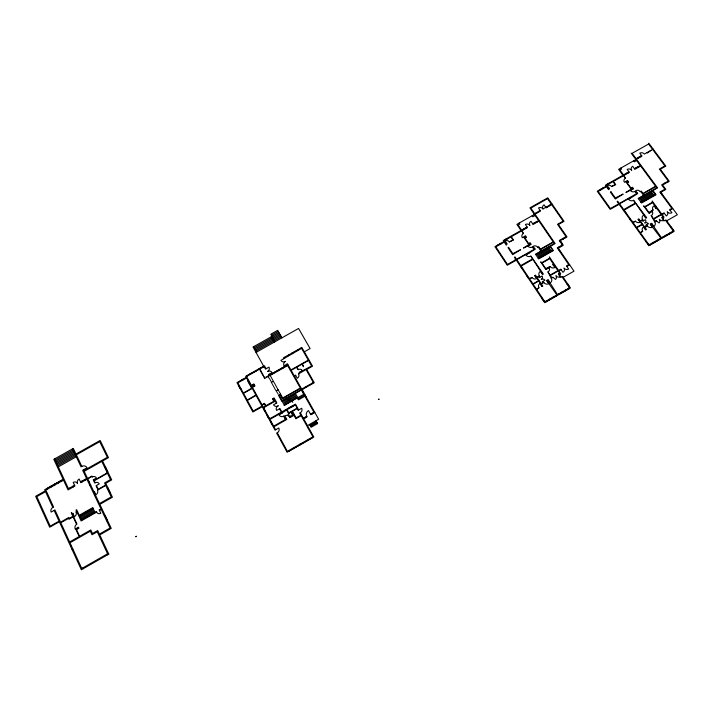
<?xml version="1.0" encoding="UTF-8"?>
<svg xmlns="http://www.w3.org/2000/svg" width="713" height="713" viewBox="0 0 713 713"><rect width="100%" height="100%" fill="white"/><g stroke="black" fill="none" stroke-linecap="round" stroke-linejoin="round"><path stroke-width="1.07" d="M515.339 259.55L515.053 259.701M135.755 536.541L136.343 536.238M136.165 536.595L136.04 536.72M378.451 399.244L378.986 399.093M99.472 510.535L101.273 509.51L110.052 528.039L99.374 534.108L97.699 530.534L92.458 533.511L90.792 529.946L79.606 536.301L76.487 529.554L78.902 528.181L78.448 527.192L75.23 529.019A3.77 3.405 -54.2 0 1 76.576 524.305L76.977 524.037L72.378 514.109L73.074 513.716M307.446 425.608L318.649 419.226L302 389.654L314.255 382.703L306.733 369.468L312.535 366.179L301.857 347.481L283.373 357.908L283.836 358.719M310.039 425.385L316.527 421.686M310.574 426.329L317.062 422.631M541.916 298.533L542.486 298.212M567.076 284.193L567.646 283.872M645.96 241.689L646.522 241.368M670.781 227.536L671.343 227.215M543.698 301.225L544.277 300.895M568.885 286.867L569.455 286.537M546.131 301.697L548.992 300.066M549.759 299.629L552.62 297.989M553.386 297.553L556.247 295.922M558.734 294.505L561.594 292.874M562.361 292.437L565.213 290.806M565.979 290.378L568.84 288.747M647.832 244.309L648.402 243.98M672.68 230.139L673.241 229.809M135.809 536.702L136.415 536.39M378.487 399.538L379.066 399.235M650.283 244.755L653.117 243.142M653.866 242.714L656.691 241.101M657.448 240.673L660.274 239.06M662.725 237.661L665.541 236.048M666.298 235.62L669.115 234.007M672.689 231.975L669.872 233.579L669.552 233.142M289.104 451.008L300.084 444.743M311.741 438.094L300.779 444.351L300.512 443.869M96.665 512.121L81.122 520.936L76.781 511.613L76.077 512.014A3.512 3.173 -53.1 0 1 74.446 516.658L72.895 513.324L72.191 513.716L71.648 512.549L71.247 512.772L72.886 516.301L69.277 518.342L68.867 517.46L60.543 522.174L54.928 509.938L51.131 512.086A3.512 3.146 -52.8 0 1 52.789 507.469L53.591 507.014L45.819 490.072L63.484 480.107L68.056 489.911L74.918 486.043L73.207 482.389A3.476 3.128 -50.8 0 1 77.539 483.592A3.467 3.137 -50.5 0 1 79.152 479.029L80.872 482.674L86.933 479.252L100.996 508.922L99.187 509.947L100.774 513.28A3.28 2.977 -52.9 0 1 96.665 512.121L96.389 511.533L81.451 520.009L79.526 515.882L93.047 508.217M267.206 415.768L267.794 415.429M660.363 192.76L660.924 192.439M304.237 394.993L304.825 394.663M297.936 398.879L304.371 395.225M559.188 250.646L559.75 250.325L558.226 248.293M625.72 213.49L626.281 213.178M304.923 396.205L298.48 399.859L297.383 397.899M269.024 417.684L268.436 418.023L267.304 415.706M661.86 194.783L662.413 194.471M305.494 397.23L306.082 396.9L304.727 394.717M526.711 275.726L527.281 275.405M104.339 515.989L105.141 515.535M270.441 421.695L271.029 421.356M275.619 429.77L273.97 426.739L286.831 419.431L284.852 415.848A3.61 3.44 -36.7 0 1 289.656 417.078L290.084 416.214L287.624 415.314A2.709 2.576 -36 0 1 288.827 413.959L286.599 409.922L279.131 415.028A3.378 3.217 -36.4 0 0 283.622 416.178L284.015 415.955L285.833 419.253M630.016 219.479L630.577 219.158M528.119 277.838L528.69 277.517M271.983 424.52L272.571 424.19M550.213 266.502L545.721 268.569L541.996 263.052L549.741 258.659L553.475 264.166L552.816 264.541L554.839 267.527A3.351 3.084 3.9 0 1 550.213 266.502L546.194 269.273M553.056 264.888L553.716 264.514L557.887 270.664L550.115 275.084L547.976 271.911A3.351 3.093 3.5 0 0 549.037 267.66L545.819 269.487L540.677 261.867L541.764 262.705L549.696 258.204L549.358 256.938L558.52 270.432L560.792 269.14L562.949 272.304A3.36 3.093 4.8 0 0 563.992 268.043A3.36 3.093 5.1 0 0 568.635 269.068L566.47 265.904L568.742 264.612L557.281 247.866L562.361 244.987L559.277 240.486L566.033 236.654L557.513 224.31L563.118 221.137L551.728 204.702L546.158 207.848L544.064 204.809A3.289 2.977 0.9 0 0 543.012 208.909A3.289 2.986 0.6 0 0 538.484 207.955L540.57 210.995L534.991 214.141L555.124 243.561L535.739 254.55M534.928 248.89L534.447 249.167L532.504 247.037A3.315 3.039 1 0 1 527.932 246.038L531.123 244.238L530.124 242.776L528.636 243.614L525.035 238.285L526.524 237.438L525.481 235.896L522.308 237.687A3.307 3.021 0.2 0 1 523.387 233.525L521.952 230.673L527.468 227.563L525.392 224.488A3.298 3.012 0.1 0 1 529.928 225.468A3.298 3.004 0.4 0 1 530.989 221.333L533.074 224.39L538.957 221.075L553.208 241.885L540.418 249.14L538.77 246.716L537.754 247.295A3.324 3.048 1.6 0 0 533.172 246.297L535.16 249.238L525.936 255.067A3.547 3.262 1.2 0 0 530.82 256.136L543.377 274.042L542.62 274.469L540.49 271.305A3.574 3.307 3.4 0 0 539.349 275.842L536.88 277.241L535.463 275.129L534.705 275.557L536.72 278.56A3.351 3.102 2.8 0 1 532.103 277.526L529.634 278.926L532.932 283.881L538.636 280.637L534.946 275.913M631.495 221.538L632.057 221.217M290.084 416.214L292.695 415.349L290.922 412.159L288.961 413.273L289.273 413.834M653.001 149.917L664.926 165.924L659.391 169.052L668.313 181.075L661.646 184.863L664.881 189.239L659.864 192.082L671.869 208.392L669.632 209.667L671.896 212.741A3.387 3.012 9 0 1 667.208 211.77A3.387 3.012 8.9 0 1 666.281 215.941L664.026 212.848L661.78 214.132L652.181 200.995L652.555 202.225L644.73 206.672L643.616 205.861L649.008 213.285L652.181 211.476A3.369 3.012 8.1 0 1 651.245 215.638L653.491 218.722L661.156 214.363L656.789 208.374L656.129 208.749L654.017 205.852A3.369 3.004 8.2 0 0 653.081 209.996L648.883 212.385L644.98 207.011L652.618 202.67L656.539 208.036L655.88 208.41M106.585 520.713L107.387 520.258M286.519 418.861L273.658 426.169L269.951 419.378L281.706 412.702L282.063 413.362M542.388 274.113L532.985 259.354L521.087 266.101L529.394 278.578L532.103 277.526M655.604 186.262L642.974 193.419L641.245 191.057L640.238 191.628A3.342 2.977 6.5 0 0 635.622 190.683L637.698 193.544L628.608 199.292A3.565 3.182 6.3 0 0 633.545 200.308L646.691 217.741L645.942 218.169L643.714 215.076A3.601 3.217 8.1 0 0 642.707 219.524L640.274 220.905L638.786 218.846L638.037 219.274L640.14 222.189A3.369 3.021 7.7 0 1 635.479 221.208L633.046 222.599L636.504 227.411L642.128 224.212L638.287 219.613M300.289 412.774L299.701 413.103L300.85 415.171L296.145 417.854L292.49 411.267L297.187 408.594L298.123 410.287L301.652 408.282A3.378 3.217 -34.2 0 1 300.289 412.774L303.328 418.228L306.768 416.276A4.287 4.1 -33.4 0 1 308.488 410.581L310.806 414.725L314.825 412.435M547.976 271.911L551.265 278.346A3.592 3.315 4.2 0 1 550.133 282.901L547.985 279.719L546.657 280.476L548.805 283.658A3.592 3.315 4.1 0 1 543.859 282.553L541.381 283.961L542.807 286.091L542.049 286.528L540.026 283.507A3.369 3.119 4 0 0 538.957 287.794L536.479 289.202L533.172 284.237L538.868 280.993L541.809 286.171M645.702 217.822L635.818 203.446L624.08 210.112L632.796 222.251L635.479 221.208M651.245 215.638L654.739 221.903A3.61 3.235 8.7 0 1 653.741 226.369L651.486 223.267L650.176 224.007L652.422 227.117A3.61 3.235 8.7 0 1 647.431 226.066L644.989 227.447L646.486 229.524L645.737 229.951L643.616 227.01A3.387 3.039 8.6 0 0 642.671 231.208L640.229 232.598L636.754 227.759L642.377 224.559L645.488 229.604M70.64 546.425L71.452 545.962M561.149 269.666L558.876 270.958L560.668 273.605L560.106 273.926L560.195 277.232A3.592 3.307 4.9 0 0 562.022 276.751L562.593 276.43L570.427 287.963L544.661 302.66L516.328 260.147L507.273 265.272L494.938 246.636L503.948 241.555L503.262 240.522L521.051 230.477L516.907 224.345L534.429 214.461M566.835 266.43L569.669 264.817M72.111 549.625L72.922 549.162M266.083 368.737L264.416 365.733L245.664 376.312L246.261 377.409L236.966 382.649L252.865 411.998L262.25 406.686L275.031 430.108L278.765 427.978A3.627 3.449 -39.2 0 1 277.277 432.809L276.689 433.139L287.125 452.265L313.818 437.033L303.649 418.798L307.08 416.847L306.768 416.276M310.494 414.155L313.925 412.203L301.421 389.984L281.733 401.143L278.542 395.376L280.592 394.218M306.492 417.06L304.139 418.397L303.872 417.925M311.242 414.351L313.595 413.014M664.4 213.365L662.154 214.64L664.035 217.215L663.473 217.536L663.669 220.772A3.618 3.226 9 0 0 665.487 220.29L666.049 219.969L674.257 231.199L648.839 245.7L619.125 204.31L610.185 209.372L597.244 191.227L606.13 186.2L605.408 185.202L622.966 175.282L618.626 169.311L635.925 159.552M670.006 210.175L672.805 208.579M546.898 280.824L556.906 294.932L544.875 301.795L536.72 289.558L538.957 287.794M548.226 280.066L557.477 294.603L569.491 287.758L562.022 276.751M551.265 278.346L553.065 277.312L555.534 279.46A3.369 3.102 4.5 0 0 555.917 275.699A3.369 3.102 4.8 0 0 559.758 277.054L558.52 273.721L559.562 273.132L558.127 271.02L550.356 275.441L551.782 277.553L553.065 277.312M558.76 274.077L559.803 273.48L560.106 273.926M650.425 224.354L660.898 238.089L649.026 244.853L640.47 232.946L642.671 231.208M651.735 223.606L661.468 237.759L673.313 231.003L665.487 220.29M654.739 221.903L656.521 220.887L659.062 222.973A3.387 3.03 8.8 0 0 659.329 219.292A3.387 3.021 9 0 0 663.224 220.593L661.887 217.349L662.912 216.761L661.406 214.702L653.741 219.069L655.238 221.128L656.521 220.887M662.136 217.697L663.161 217.108L663.473 217.536M563.19 277.312L574.001 271.154L558.208 248.062L563.288 245.183L560.195 240.691L566.96 236.859L558.431 224.506L564.036 221.333L547.744 197.831L529.928 207.875L538.609 220.567L532.727 223.882M666.682 220.825L677.35 214.747L660.799 192.269L665.808 189.426L662.591 185.068L665.265 183.526L664.89 183.018M290.289 370.19L290.868 369.869M271.386 382.444L271.172 381.598M271.965 382.115L272.5 381.82M272.963 381.562L273.427 381.295L273.017 380.564M89.758 485.223L90.551 484.769M93.644 479.608L94.009 480.375L107.298 472.862L101.781 461.409L84.179 471.338L93.849 491.72L94.348 491.444L95.916 494.733A3.485 3.164 -51.3 0 0 97.521 490.143L97.833 489.466L96.041 485.705L99.223 483.904A3.244 2.941 -50.8 0 0 95.15 482.781L94.758 483.004L93.243 479.831L96.415 478.04A3.235 2.932 -50.3 0 0 92.36 476.917L91.736 476.658L87.77 478.904M298.595 373.826L299.344 372.436L302.437 370.689A3.11 2.95 -29.6 0 0 298.275 369.655L296.448 367.32L291.127 370.323L294.219 375.822L295.476 375.109L297.241 378.229A3.342 3.164 -30.4 0 0 298.595 373.826L306.046 369.61L313.355 382.48L301.688 389.093L294.424 376.188L295.69 375.475M105.595 485.081L98.234 489.243L96.433 485.482M94.535 491.827L94.036 492.113L99.472 503.583L111.255 496.899L105.774 485.464L97.521 490.143M276.671 390.599L277.205 390.296M277.66 390.038L278.123 389.779M107.298 488.628L108.091 488.182M652.93 190.514L656.031 194.738L641.513 202.973L638.188 198.392L656.78 187.858L640.666 165.995L634.864 169.275L632.672 166.289A3.315 2.932 5.3 0 0 631.736 170.336A3.315 2.941 5.1 0 0 627.146 169.409L629.329 172.394L623.884 175.469L625.408 178.259A3.324 2.95 5.3 0 0 624.454 182.323L627.583 180.558L628.679 182.056L627.208 182.893L630.978 188.089L632.458 187.252L633.492 188.678L630.354 190.46A3.333 2.968 6 0 0 634.962 191.405L636.976 193.481L637.458 193.205M109.526 493.28L110.319 492.826M562.86 239.06L565.676 237.465M655.844 186.601L643.215 193.758L644.142 195.023M263.623 409.209L264.211 408.879M560.106 241.698L560.668 241.377M638.438 198.731L657.573 187.884L636.477 159.24L641.985 156.129L639.802 153.17A3.307 2.914 5.2 0 1 644.374 154.079L653.179 149.115M665.202 183.446L669.249 181.271L660.318 169.239L665.844 166.111L648.794 143.224M264.853 411.454L265.432 411.116M301.893 390.813L302.472 390.483M561.532 243.775L562.094 243.454M521.221 267.473L521.782 267.152M538.226 258.213L551.568 251.11M298.711 409.948L295.476 404.146L281.787 411.918L279.924 408.549L276.599 410.43A3.378 3.2 -36 0 1 277.99 405.964L278.382 405.742M538.44 258.552L552.762 250.423L550.044 246.44M559.286 247.331L562.111 245.727L561.808 245.299M303.141 393.041L303.729 392.711M557.762 248.561L558.324 248.24M624.249 211.449L624.811 211.128M641.049 202.305L654.222 195.282M297.571 397.31L284.113 405.43L303.818 394.253M522.62 269.576L523.182 269.256M641.272 202.635L655.407 194.613L652.555 190.727M58.314 466.881L76.273 456.775M80.516 481.908L86.567 478.485L82.663 470.259L87.013 467.808A4.144 3.743 -49.5 0 0 81.826 466.382L81.041 466.828L72.512 448.851M47.201 488.45L50.177 486.765M50.971 486.319L53.947 484.644M54.741 484.189L57.717 482.514M58.511 482.068L61.487 480.393M534.082 213.953L540.222 210.487M543.012 208.909L551.933 203.882M243.115 379.298L240.21 380.938L240.459 381.393M535.124 215.469L532.887 216.734L532.192 215.718M635.559 159.052L641.62 155.639M640.577 156.343L637.823 157.894L638.126 158.304M636.647 160.541L634.445 161.789L633.714 160.799M248.641 380.377L247.678 380.92L251.689 388.273M239.39 385.715L238.802 386.045L240.397 388.754M304.335 351.821L310.102 348.559L298.578 328.461L256.02 352.418M240.299 388.808L240.878 388.478M249.274 383.852L250.245 383.309M527.121 227.046L521.613 230.165L518.155 225.05L519.83 224.096L519.144 223.08M504.626 239.871L506.881 238.597M523.253 229.345L526.06 227.768M533.903 223.338L536.711 221.752M498.093 244.978L500.909 243.383M104.695 467.47L105.488 467.024M628.964 171.895L623.519 174.97L619.9 169.988L621.558 169.052L620.836 168.063M634.499 168.776L640.301 165.496L631.201 153.135M265.896 377.115L266.671 376.678M267.446 376.241L268.222 375.804M606.763 184.551L608.982 183.303L609.285 183.713M635.666 168.232L638.429 166.673M74.553 485.268L68.493 488.69L54.607 458.922M271.706 373.96L274.603 372.32M275.378 371.883L278.284 370.243M279.059 369.806L281.956 368.166M282.731 367.73L285.628 366.09M87.583 478.521L91.95 476.052L92.36 476.917M265.423 378.104L264.648 378.541L264.345 377.997M266.199 377.667L266.974 377.23M267.749 376.794L268.525 376.357M288.248 365.208L269.3 375.92L268.534 374.548L272.018 372.578A3.333 3.137 -32.9 0 0 267.598 371.473A3.324 3.128 -32.6 0 0 268.979 367.106L265.503 369.067L264.14 366.607L246.546 376.526L251.35 385.332L253.873 383.906L254.978 385.929L252.455 387.355L261.965 404.77L264.505 403.335L265.833 405.75L273.837 401.223L272.5 398.799L274.059 397.916L276.831 402.943L273.516 404.824A3.369 3.191 -35.5 0 0 277.99 405.964M600.355 189.578L603.136 188.009M506.729 243.409L506.168 243.73L504.162 240.718L510.927 236.903L512.932 239.907L509.358 241.921A3.084 2.825 -1.2 0 0 505.125 241.003L506.961 243.757L506.408 244.069L506.872 244.755L506.292 245.076L504.287 242.064L495.838 246.841L507.487 264.434L515.98 259.621L514.421 257.277L515 256.947L516.56 259.291L534.082 249.372L532.504 247.037M608.982 188L608.43 188.321L606.326 185.389L612.993 181.619L615.105 184.542L611.576 186.539A3.093 2.763 4.5 0 0 607.298 185.656L609.223 188.339L608.679 188.651L609.16 189.319L608.599 189.64L606.496 186.708L598.154 191.414L610.381 208.544L618.759 203.802L617.119 201.512L617.69 201.191L619.33 203.481L636.62 193.678L634.962 191.405M88.385 482.327L89.178 481.881M106.905 472.059L107.699 471.605M271.403 335.279L278.293 331.411M278.899 332.481L253.035 347.017L263.641 366.17M254.398 347.668L271.849 337.855M272.616 337.418L279.505 333.55M55.133 460.054L73.047 449.974M254.996 348.746L272.446 338.925M273.213 338.497L280.111 334.62M55.667 461.186L73.591 451.106M255.593 349.825L273.052 340.003M273.819 339.566L280.717 335.689M56.193 462.327L74.125 452.238M256.19 350.903L273.658 341.072M274.425 340.645L281.323 336.759M56.728 463.459L74.66 453.37M57.254 464.6L75.195 454.502M57.789 465.741L75.73 455.634M286.243 397.337L288.435 398.977L288.284 400.002L290.155 398.879L289.995 400.145L292.847 402.284M652.627 149.427L648.607 144.026L632.119 153.322L636.112 158.749M650.978 150.354L647.493 153.019L647.128 152.529M667.671 181.45L668.045 181.949M640.524 156.254L640.88 156.753M660.826 192.492L662.324 194.524M638.367 166.592L638.732 167.083M635.604 168.152L635.969 168.651M651.219 191.512L653.812 195.059M650.238 192.064L652.841 195.612M649.267 192.617L651.86 196.164M648.295 193.17L650.889 196.726M647.315 193.722L649.908 197.278M671.254 227.269L673.152 229.862M646.343 194.275L648.937 197.831M672.377 231.538L672.751 232.055M645.363 194.836L647.957 198.383M628.224 173.018L627.859 172.519L625.149 174.168L625.453 174.587M644.392 195.389L646.985 198.936M643.839 195.692L640.942 191.708L640.238 191.628M643.42 195.941L646.005 199.488M653.081 209.996L649.383 213.071M642.44 196.494L645.024 200.05M668.803 233.579L669.177 234.096M641.459 197.046L644.053 200.603M640.488 197.599L643.073 201.155M625.408 178.259L623.527 175.674L613.367 181.414L615.72 184.667L611.576 186.539M627.226 180.754L627.529 181.173L626.05 182.011L631.157 189.052L625.934 192.483L633.135 188.883M639.508 198.152L642.101 201.708M665.978 235.183L666.361 235.709M665.229 235.611L665.603 236.137M662.404 237.224L662.787 237.75M631.584 197.608L631.281 197.18L619.561 203.82L623.706 209.595L635.452 202.938L633.545 200.308M659.962 238.623L660.336 239.14M642.707 219.524L643.197 220.941M647.431 226.066L646.183 225.067M657.136 240.236L657.511 240.753M656.379 240.664L656.753 241.19M653.554 242.277L653.928 242.794M652.796 242.705L653.179 243.231M649.971 244.318L650.345 244.844M606.71 184.471L607.066 184.97M603.073 187.929L603.439 188.428M600.301 189.498L600.658 190.006M551.381 204.194L547.539 198.651L530.828 208.062L534.643 213.633M549.705 205.139L550.062 205.647M546.924 206.708L547.272 207.216M565.382 237.028L565.739 237.545M562.566 238.623L562.922 239.14M560.578 241.431L562.004 243.507M539.108 211.119L539.456 211.618M536.319 212.688L536.666 213.196M558.992 246.894L559.349 247.42M536.648 221.672L536.996 222.18M550.427 246.226L553.377 250.557L538.671 258.899L535.499 254.202L554.331 243.525L553.448 242.233L540.65 249.488L541.532 250.789M533.85 223.249L534.197 223.757M548.689 247.233L551.167 250.878M547.7 247.794L550.178 251.439M546.711 248.356L549.188 252.001M545.721 248.917L548.199 252.562M544.732 249.479L547.21 253.124M567.548 283.926L569.357 286.59M543.743 250.04L546.22 253.685M568.537 288.302L568.903 288.836M542.753 250.602L545.231 254.247M526.007 227.679L526.346 228.196M541.764 251.154L544.242 254.808M541.212 251.475L538.44 247.384L537.754 247.295M540.784 251.725L543.253 255.37M565.676 289.933L566.042 290.467M539.794 252.277L542.263 255.931M564.919 290.36L565.275 290.895M523.199 229.265L523.547 229.773M538.805 252.839L541.274 256.493M537.816 253.4L540.285 257.054M523.387 233.525L521.595 230.878L511.301 236.689L513.538 240.04L509.358 241.921M525.116 236.101L525.41 236.529L523.912 237.376L528.788 244.604L523.476 248.088L530.757 244.443M536.827 253.962L539.286 257.616M562.058 291.991L562.414 292.526M561.291 292.428L561.657 292.963M558.431 294.059L558.796 294.594M528.948 253.356L528.654 252.928L516.782 259.648L520.731 265.584L532.629 258.837L530.82 256.136M555.953 295.476L556.309 296.011M539.349 275.842L539.794 277.295M543.859 282.553L542.646 281.537M553.092 297.107L553.448 297.642M552.325 297.544L552.682 298.079M549.456 299.175L549.821 299.718M548.698 299.612L549.055 300.155M506.818 238.507L507.166 239.024M545.828 301.251L546.185 301.786M504.572 239.782L504.911 240.299M521.31 267.42L522.709 269.523M526.809 275.673L528.217 277.785M542.005 298.48L543.796 301.171M500.847 243.302L501.194 243.819M498.03 244.889L498.378 245.406M300.699 348.131L301.011 348.675M297.82 349.762L298.123 350.297M296.278 350.627L296.59 351.17M312.33 383.059L312.651 383.621M293.391 352.258L293.703 352.801M291.849 353.122L292.161 353.666M309.415 384.717L309.727 385.27M281.929 337.837L277.687 330.342L270.806 334.21L275.031 341.714M298.275 369.655L296.831 367.097L302.054 364.147L303.497 366.705L302.437 363.933L308.515 360.493L311.643 365.965L299.727 372.222M288.961 354.753L289.273 355.297M305.529 386.918L305.841 387.48M287.419 355.627L287.731 356.17M302.606 388.576L302.927 389.129M284.532 357.249L284.844 357.801M302.374 390.537L303.631 392.765M286.902 364.174L287.366 364.994L269.576 375.038L269.113 374.218M287.669 365.537L300.325 388.041L282.704 398.023L280.387 393.852M271.243 336.777L274.264 342.151M313.337 412.542L313.649 413.103M285.574 366.001L285.886 366.544M316.002 420.741L317.597 423.584L311.1 427.283L309.513 424.431M310.984 413.879L311.296 414.449M282.678 367.641L282.981 368.184M281.902 368.077L282.214 368.621M295.387 393.407L297.776 397.685M294.362 393.986L296.546 397.89M306.225 416.588L306.545 417.15M293.337 394.565L295.521 398.469M279.006 369.717L279.309 370.261M292.312 395.145L294.496 399.048M278.23 370.154L278.533 370.698M291.296 395.724L293.471 399.636M290.271 396.303L292.446 400.216M275.334 371.785L275.637 372.338M289.246 396.883L291.421 400.795M311.474 437.613L311.795 438.192M274.558 372.222L274.861 372.774M288.221 397.462L290.396 401.374M291.956 406.143L292.268 406.704M287.196 398.05L289.371 401.954M286.171 398.629L288.346 402.542M271.653 373.862L271.956 374.414M285.147 399.209L287.321 403.121M289.023 407.809L289.335 408.371M284.122 399.788L286.296 403.701M270.575 376.161L270.985 376.892M271.386 377.623L271.796 378.353M272.197 379.093L272.607 379.824M273.828 382.034L274.238 382.765M274.648 383.505L275.058 384.236M275.468 384.975L275.869 385.715M276.279 386.455L276.689 387.186M277.099 387.925L277.509 388.665M277.918 389.405L278.328 390.145M278.738 390.884L279.148 391.624M279.558 392.364L279.977 393.104M253.801 346.589L256.787 351.981M283.106 400.367L285.271 404.289M263.159 366.446L263.462 366.99M282 400.991L284.175 404.913M269.55 378.665L269.951 379.396M270.361 380.136L270.762 380.867M276.484 391.196L275.878 390.564M276.894 391.936L277.304 392.676M277.714 393.416L278.123 394.155M268.543 377.302L268.944 378.042M271.796 383.184L272.197 383.915M272.607 384.655L273.017 385.394M273.427 386.134L273.837 386.865M274.238 387.605L274.648 388.344M275.058 389.084L275.468 389.824M285.797 409.645L286.109 410.207M289.656 417.078L289.968 417.64L293.988 415.358L295.868 418.754L301.162 415.741L312.909 436.802L287.401 451.347L277.277 432.809M260.263 368.077L260.566 368.621M259.889 369.004L260.29 369.735M260.691 370.466L261.101 371.188M261.502 371.919L261.903 372.649M262.304 373.38L262.714 374.111M263.115 374.842L263.516 375.573M263.926 376.312L264.327 377.043M259.505 369.218L259.906 369.949M260.307 370.68L260.708 371.411M261.11 372.141L261.519 372.872M261.921 373.603L262.322 374.334M262.723 375.065L263.133 375.796M263.534 376.526L263.935 377.257M258.721 368.951L259.015 369.494M282.277 411.642L282.589 412.203M299.825 444.261L300.137 444.841M276.448 403.166L275.316 401.116L263.596 407.756L269.639 418.816L281.394 412.141L279.532 408.772M283.622 416.178L285.441 419.476M255.815 370.582L256.119 371.134M254.274 371.455L254.577 371.999M251.377 373.086L251.671 373.639M249.826 373.96L250.129 374.512M288.845 450.527L289.157 451.106M246.921 375.599L247.224 376.152M263.721 409.155L264.951 411.392M270.539 421.633L272.081 424.467M243.071 379.209L243.365 379.753M105.39 467.077L107.601 471.667M107.993 488.236L110.221 492.888M105.684 485.268L104.579 482.959L110.533 479.582L107.476 473.245L94.187 480.758L95.15 482.781M81.826 466.382L76.344 454.814L99.74 441.65L107.333 457.309L83.822 470.58L83.457 469.814M105.043 515.588L107.289 520.312M85.025 479.359L85.391 480.125M82.048 481.034L82.414 481.81M94.989 512.326L92.77 507.629L79.25 515.294L76.656 509.715L76.05 510.053L76.603 511.221L76.077 512.014M92.048 508.788L93.982 512.897M91.041 509.349L92.984 513.467M90.043 509.92L91.977 514.037M89.045 510.49L90.979 514.599M88.038 511.052L89.972 515.169M87.039 511.622L88.973 515.74M106.522 554.384L106.897 555.195M86.041 512.192L87.966 516.31M73.02 486.141L73.377 486.908M85.034 512.754L86.968 516.88M84.036 513.324L85.961 517.451M83.038 513.895L84.963 518.012M70.034 487.826L70.391 488.592M82.031 514.456L83.956 518.583M81.032 515.027L82.958 519.153M80.025 515.597L81.95 519.724M61.443 480.295L61.799 481.061M58.466 481.97L58.822 482.737M57.673 482.416L58.029 483.182M76.585 524.296L73.154 516.889L68.947 519.278L68.537 518.396L60.81 522.772L69.624 541.969L79.205 536.524L75.899 529.385L78.314 528.021L78.038 527.424M54.696 484.1L55.053 484.867M53.903 484.546L54.259 485.312M50.926 486.221L51.283 486.997M50.133 486.676L50.489 487.442M47.156 488.352L47.504 489.118M82.86 567.887L83.225 568.698M52.789 507.469L45.552 491.676L36.8 496.613L50.231 526.167L59.063 521.158L54.126 510.392M107.583 553.778L81.79 568.502L69.99 542.771L90.355 531.194L92.022 534.768L97.262 531.782L107.583 553.778M108.777 554.126L81.344 569.776L59.331 521.747L49.696 527.21L35.65 496.293L45.195 490.909L44.669 489.751L63.127 479.341L53.814 459.359L73.305 448.406L75.979 454.056L100.159 440.456L108.492 457.63L102.565 460.963L111.7 479.902L105.738 483.28L112.431 497.228L99.847 504.358L111.237 528.369L99.749 534.902L108.777 554.126M293.195 405.715L290.343 407.524L293.195 405.715M295.396 404.931L286.991 409.708L288.756 412.889L297.169 408.112L295.396 404.931M291.902 411.597L291.314 411.936L293.088 415.126L293.676 414.797L291.902 411.597M538.823 276.626L537.121 277.598L541.149 283.605L542.86 282.633L542.263 281.751L544.919 280.236A2.692 2.487 3.8 0 0 541.22 279.407A2.683 2.478 3.3 0 0 542.076 275.993L539.42 277.509L538.823 276.626M642.199 220.29L640.515 221.253L644.739 227.108L646.433 226.146L645.809 225.281L648.429 223.793A2.709 2.424 8.5 0 0 644.686 223A2.7 2.424 8.1 0 0 645.443 219.657L642.823 221.155L642.199 220.29M525.641 236.876L524.518 237.509L524.804 237.937L525.927 237.304L525.641 236.876M308.31 360.127L290.922 369.958L287.482 363.844L284.006 365.805A3.324 3.137 -30.2 0 1 285.369 361.446L285.467 361.393A3.324 3.119 -30 0 1 280.94 360.35L301.59 348.345L308.31 360.127M508.583 247.349L508.012 247.661L512.683 254.666L520.65 249.684L512.799 253.65L508.592 247.34M627.77 181.512L626.665 182.136L626.968 182.555L628.073 181.931L627.77 181.512M610.961 191.842L610.399 192.153L615.301 198.98L623.153 194.061L615.381 197.982L610.97 191.833M255.905 395.073L247.144 400.029L243.534 393.362L252.277 388.425L255.905 395.073M256.11 395.439L247.34 400.394L253.151 411.107L261.938 406.125L256.11 395.439M530 243.32L528.868 243.962L529.162 244.39L530.285 243.757L530 243.32M632.342 187.795L631.228 188.419L631.531 188.838L632.645 188.214L632.342 187.795M264.318 403.923L262.17 405.144L263.293 407.194L265.441 405.973L264.318 403.923M273.881 398.514L273.097 398.95L274.229 401L275.004 400.554L273.881 398.514M280.405 394.815L279.336 395.421L282.116 400.439L301.216 389.61L300.538 388.407L282.517 398.62L280.405 394.815M246.564 377.952L237.848 382.872L243.329 392.997L252.072 388.05L246.564 377.952M253.792 384.672L251.653 385.885L252.259 386.99L254.389 385.778L253.792 384.672"/></g></svg>
